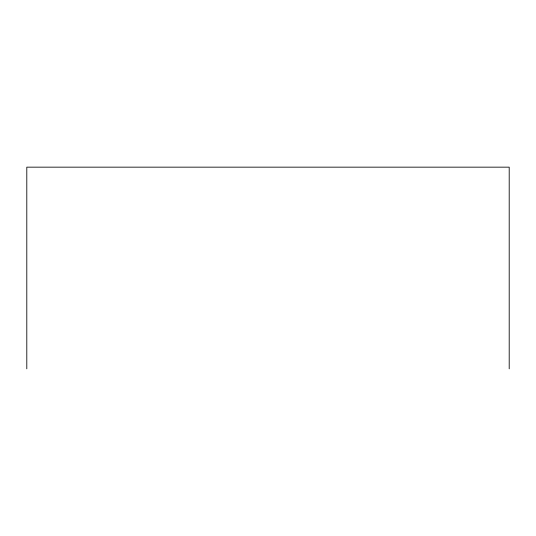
<?xml version="1.0" encoding="UTF-8"?>
<svg xmlns="http://www.w3.org/2000/svg" width="536" height="536" viewBox="0 0 536 536"><rect width="100%" height="100%" fill="white"/><g stroke="black" fill="none" stroke-linecap="round" stroke-linejoin="round"><path stroke-width="0.8" d="M509.2 368.842L509.2 167.158L26.8 167.158L26.8 368.842"/></g></svg>
